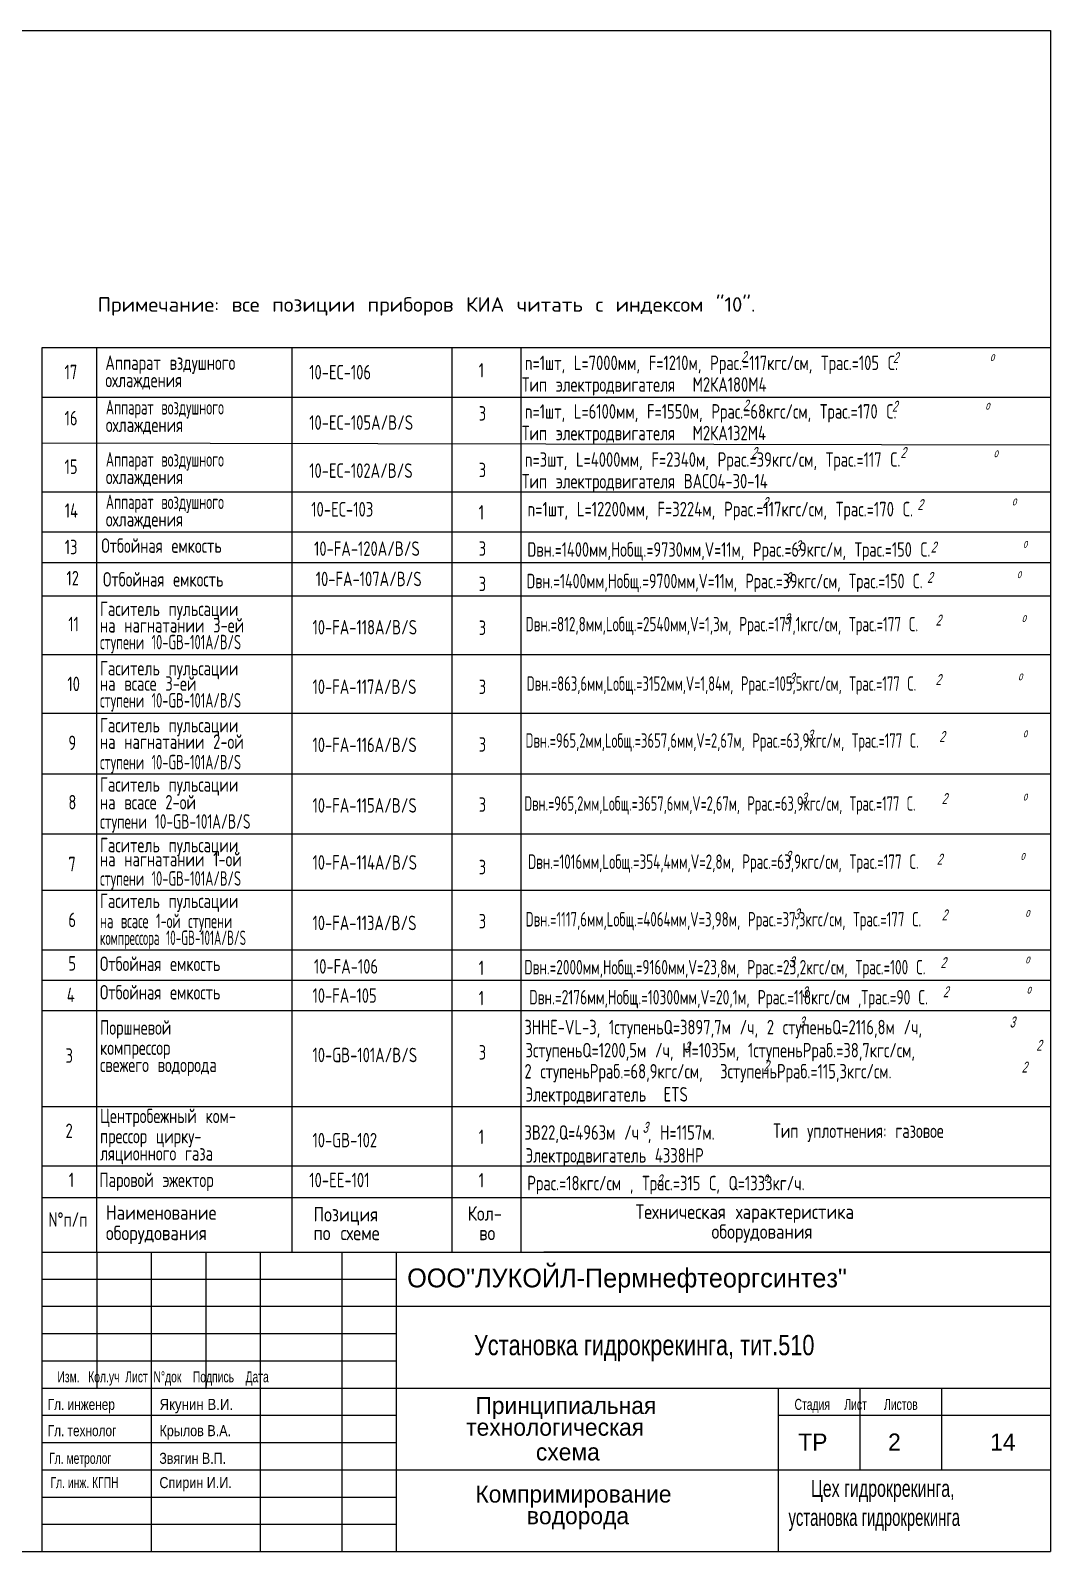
# Model space of a CAD drawing. Extents: x 230 to 652, y 120 to 276.
# Drawn here: x 482.23 to 499.17, y 123.62 to 148.87 of the extents above; entities that cross this region are included whole.
import ezdxf

# ---------------------------------------------------------------- set-up
doc = ezdxf.new("R2010")
doc.units = 0
doc.header["$MEASUREMENT"] = 0
doc.linetypes.add('DASHS', pattern=[0.375, 0.25, -0.125])
doc.layers.get('0').update_dxf_attribs({"linetype": 'CONTINUOUS'})
for name, color, linetype in [('1', 2, 'CONTINUOUS'), ('3', 7, 'DASHS'), ('CORPORATSERV', 7, 'CONTINUOUS')]:
    doc.layers.add(name, color=color, linetype=linetype)
doc.styles.add('STYLE', font='txt.shx', dxfattribs={"width": 0.8, "height": 4})

# ---------------------------------------------------------------- blocks, each defined once
blk = doc.blocks.new('A$C1D2507AC')
at = {"layer": 'CORPORATSERV', "color": 7, "style": 'STYLE'}
blk.add_text('Примечание: все позиции приборов КИА читать с индексом "10".', height=0.24035, dxfattribs=at).set_placement((0, 0.04, -0.767))

msp = doc.modelspace()

# ---------------------------------------------------------------- linework, layer by layer
at = {"color": 6, "linetype": 'Continuous'}
for p, q in [((229.992, 148.873), (499.167, 148.873)), ((229.992, 123.624), (499.167, 123.624))]:
    msp.add_line(p, q, dxfattribs=at)
at = {"color": 1}
for p, q in [((499.167, 148.873), (499.167, 123.624)), ((483.332, 137.439, -0.409), (483.332, 143.609, -1.137)), ((486.578, 137.439, 0.499), (486.578, 143.609, -0.239)), ((489.229, 137.439, -0.259), (489.229, 143.609, -0.998)), ((490.378, 137.439, -0.259), (490.378, 143.609, -0.995)), ((483.332, 128.591), (483.332, 141.178, -1.216)), ((486.578, 128.591, 0.909), (486.578, 141.178, -0.323)), ((489.229, 128.591, 0.151), (489.229, 141.178, -1.083)), ((490.378, 128.591, 0.151), (490.378, 141.178, -1.079)), ((482.427, 140.548, -1.117), (499.167, 140.548, -0.558)), ((482.427, 134.603, -0.17), (499.167, 134.603, -0.17)), ((482.427, 133.61, -0.289), (499.167, 133.61, 0.224)), ((482.427, 130.026, 0.151), (499.167, 130.026, 0.151)), ((482.427, 129.503, 0.151), (499.167, 129.503, 0.151)), ((482.427, 128.591, 0.151), (499.167, 128.591, 0.151)), ((486.047, 123.624, 0.758), (486.047, 128.591, 0.758)), ((487.404, 123.624, 0.758), (487.404, 128.591, 0.758)), ((488.309, 123.624, 0.758), (488.309, 128.591, 0.758)), ((499.167, 128.591, 0.151), (490.752, 128.591, 0.151)), ((482.427, 128.148, 0.758), (488.309, 128.148, 0.758)), ((482.427, 127.695, 0.758), (499.167, 127.695, 0.758)), ((482.427, 127.243, 0.758), (488.309, 127.243, 0.758)), ((482.427, 126.79, 0.758), (488.309, 126.79, 0.758)), ((482.427, 126.338, 0.758), (499.167, 126.338, 0.758)), ((494.643, 126.338, 0.758), (494.643, 123.624, 0.758)), ((496, 126.338, 0.758), (496, 124.981, 0.758)), ((497.357, 126.338, 0.758), (497.357, 124.981, 0.758)), ((482.427, 125.886, 0.758), (488.309, 125.886, 0.758)), ((494.643, 125.886, 0.758), (499.167, 125.886, 0.758)), ((482.427, 125.433, 0.758), (488.309, 125.433, 0.758)), ((482.427, 124.981, 0.758), (499.167, 124.981, 0.758)), ((482.427, 124.528, 0.758), (488.309, 124.528, 0.758)), ((482.427, 124.076, 0.758), (488.309, 124.076, 0.758))]:
    msp.add_line(p, q, dxfattribs=at)
at = {"color": 1, "linetype": 'Continuous'}
for p, q in [((482.427, 143.609, -1.065), (499.167, 143.609, -1.065)), ((482.427, 142.785, -1.162), (482.427, 143.609, -1.086)), ((482.427, 142.785, -1.181), (499.167, 142.785)), ((482.427, 141.215, -1.035), (499.167, 141.212, -1.117)), ((482.427, 140.043, -0.558), (499.167, 140.043)), ((483.332, 128.591), (483.332, 126.338)), ((484.237, 128.591), (484.237, 123.624)), ((485.142, 128.591), (485.142, 126.338))]:
    msp.add_line(p, q, dxfattribs=at)
at = {"color": 7}
msp.add_line((499.151, 123.624), (499.167, 123.624), dxfattribs=at)
at = {"layer": '1', "color": 1, "linetype": 'Continuous'}
for p, q in [((482.427, 137.439, -0.346), (482.427, 143.609, -0.553)), ((482.427, 128.596), (482.427, 141.178, -0.346))]:
    msp.add_line(p, q, dxfattribs=at)
at = {"layer": '3', "color": 1, "linetype": 'ByBlock'}
msp.add_line((482.427, 123.624), (482.427, 128.596), dxfattribs=at)
at = {"layer": 'CORPORATSERV', "color": 1}
for p, q in [((482.427, 142.785, -1.181), (499.167, 142.785, -1.181)), ((482.427, 142.025, -0.5), (499.149, 141.996, -1.356)), ((482.427, 141.215, -1.117), (499.167, 141.215, -0.558)), ((482.427, 139.49, -0.17), (499.167, 139.49, -0.17)), ((482.427, 138.512, -0.17), (499.167, 138.512, -0.17)), ((482.427, 137.539, -0.17), (499.167, 137.539, -0.17)), ((482.427, 136.534, -0.17), (499.167, 136.534, -0.17)), ((482.427, 135.539, -0.17), (499.167, 135.539, -0.17)), ((482.427, 133.107, 0.151), (499.167, 133.107, 0.151)), ((482.427, 132.607, 0.151), (499.167, 132.607, 0.151)), ((482.427, 131.011, 0.151), (499.167, 131.011, 0.151))]:
    msp.add_line(p, q, dxfattribs=at)

# ---------------------------------------------------------------- block references
at = {"color": 1, "linetype": 'Continuous'}
msp.add_blockref('A$C1D2507AC', (483.345, 144.164), dxfattribs=at)

# ---------------------------------------------------------------- texts
at = {"layer": '3', "color": 1, "linetype": 'ByBlock', "oblique": 15, "width": 0.65}
for s, height, p in [('2', 0.181, (494.029, 143.368, -1.938)), ('2', 0.181, (496.552, 143.35, -1.938)), ('о', 0.145, (498.163, 143.386, -1.817)), ('2', 0.181, (494.059, 142.563, -2.114)), ('2', 0.181, (496.536, 142.543, -2.114)), ('о', 0.145, (498.085, 142.579, -1.993)), ('2', 0.181, (494.201, 141.775, -2.114)), ('2', 0.181, (496.677, 141.775, -2.114)), ('о', 0.145, (498.223, 141.789, -1.993)), ('2', 0.182, (494.384, 140.944, -1.881)), ('2', 0.182, (496.958, 140.91, -1.881)), ('о', 0.146, (498.528, 140.99, -1.759)), ('3', 0.181, (494.926, 140.227, -1.637)), ('2', 0.181, (497.18, 140.206, -1.637)), ('3', 0.181, (494.765, 139.698, -0.606)), ('2', 0.181, (497.119, 139.701, -0.606)), ('о', 0.145, (498.609, 139.782, -0.485)), ('3', 0.181, (494.744, 139.016, -0.606)), ('2', 0.181, (497.26, 138.993, -0.606)), ('3', 0.181, (494.825, 138.029, -0.606)), ('2', 0.181, (497.26, 138.006, -0.606)), ('о', 0.145, (498.629, 138.086, -0.485)), ('3', 0.181, (495.127, 137.084, -0.606)), ('2', 0.181, (497.321, 137.061, -0.606)), ('о', 0.145, (498.709, 137.141, -0.485)), ('3', 0.181, (495.026, 136.039, -0.606)), ('2', 0.181, (497.361, 136.031, -0.606)), ('о', 0.145, (498.709, 136.091, -0.485)), ('3', 0.181, (494.762, 135.073, -0.606)), ('2', 0.181, (497.28, 135.025, -0.606)), ('о', 0.145, (498.669, 135.106, -0.485)), ('3', 0.181, (494.906, 134.117, -0.606)), ('2', 0.181, (497.361, 134.1, -0.606)), ('о', 0.145, (498.749, 134.161, -0.485)), ('3', 0.181, (494.823, 133.322, -0.606)), ('2', 0.181, (497.341, 133.308, -0.606)), ('о', 0.145, (498.749, 133.388, -0.485)), ('3', 0.181, (495.038, 132.823, -0.606)), ('2', 0.181, (497.383, 132.825, -0.606)), ('о', 0.145, (498.772, 132.886, -0.485)), ('3', 0.181, (494.99, 132.323, -0.606)), ('3', 0.181, (498.488, 132.323, -0.606)), ('3', 0.181, (493.086, 131.907, -0.606)), ('2', 0.181, (498.931, 131.936, -0.606)), ('2', 0.181, (494.402, 131.594, -0.606)), ('2', 0.181, (498.689, 131.574, -0.606)), ('3', 0.181, (492.395, 130.575, -0.606)), ('2', 0.181, (492.626, 129.702, -0.606)), ('о', 0.145, (494.406, 129.774, -0.485))]:
    msp.add_text(s, height=height, dxfattribs=at).set_placement(p)
at = {"layer": '3', "color": 7, "linetype": 'ByBlock', "oblique": 15, "width": 0.65}
for p in [(498.709, 140.286, -1.516), (498.689, 139.054, -0.485)]:
    msp.add_text('о', height=0.145, dxfattribs=at).set_placement(p)
at = {"layer": 'CORPORATSERV', "color": 1, "style": 'STYLE'}
for s, height, width, p in [('Аппарат вздушного', 0.24035, 0.7, (483.474, 143.238, -1.938)), ('n=1шт, L=7000мм, F=1210м, Ррас.=117кгс/см, Трас.=105 С.', 0.24035, 0.7, (490.44, 143.235, -1.938)), ('17', 0.2403, 0.7, (482.797, 143.083, -1.938)), ('10-ЕС-106', 0.2403, 0.7, (486.858, 143.08, -1.938)), ('1', 0.24, 0.7, (489.673, 143.111, -1.022)), ('охлаждения ', 0.24035, 0.7, (483.474, 142.95, -1.938)), (' Тип электродвигателя  М2КА180М4', 0.24035, 0.7, (490.246, 142.876, -1.938)), ('Аппарат воздушного', 0.24215, 0.6, (483.482, 142.497, -1.881)), ('n=1шт, L=6100мм, F=1550м, Ррас.=68кгс/см, Трас.=170 С.', 0.24035, 0.7, (490.44, 142.429, -2.114)), ('16', 0.2403, 0.7, (482.797, 142.317, -2.114)), ('10-ЕС-105A/B/S', 0.24035, 0.7, (486.858, 142.244, -2.114)), ('3', 0.24, 0.7, (489.673, 142.396, -0.961)), ('охлаждения', 0.2421, 0.7, (483.482, 142.207, -1.881)), (' Тип электродвигателя  М2КА132М4', 0.24035, 0.7, (490.246, 142.07, -2.114)), ('15', 0.2403, 0.7, (482.797, 141.511, -2.114)), ('Аппарат воздушного', 0.24215, 0.6, (483.482, 141.632, -1.881)), ('10-ЕС-102A/B/S', 0.24035, 0.7, (486.858, 141.446, -2.114)), ('3', 0.24, 0.7, (489.673, 141.457, -0.88)), ('n=3шт, L=4000мм, F=2340м, Ррас.=39кгс/см, Трас.=117 С.', 0.24035, 0.7, (490.44, 141.63, -2.114)), ('охлаждения', 0.2421, 0.7, (483.482, 141.342, -1.881)), (' Тип электродвигателя ВАСО4-30-14', 0.24035, 0.7, (490.246, 141.271, -2.114)), ('Аппарат воздушного', 0.24215, 0.6, (483.482, 140.928, -1.881)), ('14', 0.2421, 0.7, (482.799, 140.782, -1.881)), ('10-ЕС-103', 0.2421, 0.7, (486.891, 140.803, -1.881)), ('1', 0.242, 0.7, (489.673, 140.752, -0.819)), ('n=1шт, L=12200мм, F=3224м, Ррас.=117кгс/см, Трас.=170 С.', 0.24215, 0.7, (490.483, 140.806, -1.881)), ('охлаждения', 0.2421, 0.7, (483.482, 140.638, -1.881)), ('13', 0.2403, 0.7, (482.8, 140.178, -1.637)), ('Отбойная емкость', 0.24035, 0.7, (483.408, 140.201, -1.637)), ('10-FA-120A/B/S', 0.24035, 0.7, (486.939, 140.151, -1.637)), ('3', 0.24, 0.7, (489.673, 140.153, -0.767)), ('Dвн.=1400мм,Нобщ.=9730мм,V=11м, Ррас.=69кгс/м, Трас.=150 С.', 0.24035, 0.69, (490.48, 140.137, -1.637)), ('12', 0.2403, 0.7, (482.828, 139.661, -0.606)), ('Отбойная емкость', 0.24035, 0.7, (483.436, 139.641, -0.606)), ('10-FA-107A/B/S', 0.24035, 0.7, (486.967, 139.648, -0.606)), ('3', 0.24, 0.7, (489.673, 139.566, -0.716)), ('Dвн.=1400мм,Нобщ.=9700мм,V=11м, Ррас.=39кгс/см, Трас.=150 С.', 0.24035, 0.67, (490.467, 139.613, -0.606)), ('Гаситель пульсации', 0.24035, 0.7, (483.385, 139.153, -0.606)), ('11', 0.2403, 0.7, (482.859, 138.9, -0.606)), ('Dвн.=812,8мм,Lобщ.=2540мм,V=1,3м, Ррас.=177,1кгс/см, Трас.=177 С.', 0.24035, 0.63, (490.45, 138.898, -0.606)), ('на нагнатании 3-ей ', 0.24035, 0.7, (483.385, 138.879, -0.606)), ('10-FA-118A/B/S', 0.24035, 0.7, (486.913, 138.846, -0.606)), ('3', 0.24, 0.7, (489.673, 138.838, -0.654)), ('ступени 10-GB-101A/В/S', 0.24035, 0.6, (483.385, 138.6, -0.606)), ('Гаситель пульсации', 0.24035, 0.7, (483.385, 138.166, -0.606)), ('10', 0.2403, 0.7, (482.844, 137.906, -0.606)), ('на всасе 3-ей ', 0.24035, 0.7, (483.385, 137.912, -0.606)), ('Dвн.=863,6мм,Lобщ.=3152мм,V=1,84м, Ррас.=105,5кгс/см, Трас.=177 С.', 0.24035, 0.61, (490.47, 137.911, -0.606)), ('ступени 10-GB-101A/В/S', 0.24035, 0.6, (483.385, 137.633, -0.606)), ('10-FA-117A/B/S', 0.24035, 0.7, (486.913, 137.859, -0.606)), ('3', 0.24, 0.7, (489.673, 137.858, -0.569)), ('Гаситель пульсации', 0.24035, 0.7, (483.385, 137.222, -0.606)), ('9', 0.24, 0.7, (482.86, 136.927, -0.606)), ('на нагнатании 2-ой ', 0.24035, 0.7, (483.385, 136.947, -0.606)), ('10-FA-116A/B/S', 0.24035, 0.7, (486.913, 136.894, -0.606)), ('3', 0.24, 0.7, (489.673, 136.901, -0.487)), ('Dвн.=965,2мм,Lобщ.=3657,6мм,V=2,67м, Ррас.=63,9кгс/м, Трас.=177 С.', 0.24035, 0.61, (490.45, 136.966, -0.606)), ('ступени 10-GB-101A/В/S', 0.24035, 0.6, (483.385, 136.608, -0.606)), ('Гаситель пульсации', 0.24035, 0.7, (483.385, 136.237, -0.606)), ('8', 0.24, 0.7, (482.86, 135.943, -0.606)), ('на всасе 2-ой ', 0.24035, 0.7, (483.385, 135.942, -0.606)), ('10-FA-115A/B/S', 0.24035, 0.7, (486.913, 135.889, -0.606)), ('3', 0.24, 0.7, (489.673, 135.903, -0.401)), ('Dвн.=965,2мм,Lобщ.=3657,6мм,V=2,67м, Ррас.=63,9кгс/см, Трас.=177 С.', 0.24035, 0.6, (490.43, 135.921, -0.606)), ('ступени 10-GB-101A/В/S', 0.24035, 0.64, (483.385, 135.623, -0.606)), ('Гаситель пульсации', 0.24035, 0.7, (483.385, 135.231, -0.606)), ('7', 0.24, 0.7, (482.86, 134.916, -0.606)), ('на нагнатании 1-ой ', 0.24035, 0.7, (483.385, 134.996, -0.606)), ('10-FA-114A/B/S', 0.24035, 0.7, (486.913, 134.943, -0.606)), ('3', 0.24, 0.7, (489.673, 134.865, -0.311)), ('Dвн.=1016мм,Lобщ.=354,4мм,V=2,8м, Ррас.=63,9кгс/см, Трас.=177 С.', 0.24035, 0.63, (490.491, 134.955, -0.606)), ('ступени 10-GB-101A/В/S', 0.24035, 0.6, (483.385, 134.677, -0.606)), ('Гаситель пульсации', 0.24035, 0.7, (483.385, 134.306, -0.606)), ('6', 0.24, 0.7, (482.86, 133.989, -0.606)), ('на всасе 1-ой ступени ', 0.24035, 0.6, (483.385, 133.971, -0.606)), ('10-FA-113A/B/S', 0.24035, 0.7, (486.913, 133.938, -0.606)), ('3', 0.24, 0.7, (489.673, 133.967, -0.234)), ('Dвн.=1117,6мм,Lобщ.=4064мм,V=3,98м, Ррас.=37,3кгс/см, Трас.=177 С.', 0.24035, 0.62, (490.45, 133.999, -0.606)), ('компрессора 10-GB-101A/В/S', 0.24035, 0.535, (483.385, 133.692, -0.606)), ('5', 0.24, 0.7, (482.86, 133.267, -0.606)), ('Отбойная емкость', 0.24035, 0.7, (483.385, 133.26, -0.606)), ('10-FA-106', 0.2403, 0.7, (486.937, 133.217, -0.606)), ('1', 0.24, 0.7, (489.673, 133.192, -0.167)), ('Dвн.=2000мм,Нобщ.=9160мм,V=23,8м, Ррас.=23,2кгс/см, Трас.=100 С.', 0.24035, 0.64, (490.43, 133.204, -0.606)), ('4', 0.24, 0.7, (482.833, 132.744, -0.606)), ('Отбойная емкость', 0.24035, 0.7, (483.385, 132.787, -0.606)), ('10-FA-105', 0.2403, 0.7, (486.913, 132.733, -0.606)), ('1', 0.24, 0.7, (489.673, 132.691, -0.124)), ('Dвн.=2176мм,Нобщ.=10300мм,V=20,1м, Ррас.=118кгс/см ,Трас.=90 С.', 0.24035, 0.65, (490.511, 132.705, -0.606)), ('Поршневой', 0.2403, 0.7, (483.385, 132.203, -0.606)), ('3HHE-VL-3, 1ступеньQ=3897,7м /ч, 2 ступеньQ=2116,8м /ч,', 0.24035, 0.7, (490.432, 132.209, -0.606)), ('3ступеньQ=1200,5м /ч, Н=1035м, 1ступеньРраб.=38,7кгс/см, ', 0.24035, 0.7, (490.45, 131.826, -0.606)), ('3', 0.24, 0.7, (482.813, 131.737, -0.606)), ('компрессор', 0.2403, 0.7, (483.385, 131.868, -0.606)), ('10-GB-101A/B/S', 0.24035, 0.7, (486.913, 131.746, -0.606)), ('3', 0.24, 0.7, (489.673, 131.79, -0.046)), ('свежего водорода', 0.24035, 0.7, (483.385, 131.583, -0.606)), ('2 ступеньРраб.=68,9кгс/см,  3ступеньРраб.=115,3кгс/см.', 0.24035, 0.7, (490.432, 131.476, -0.606)), ('Электродвигатель  ETS', 0.24035, 0.7, (490.45, 131.093, -0.606)), ('Центробежный ком-', 0.24035, 0.7, (483.385, 130.735, -0.606)), ('2', 0.24, 0.7, (482.813, 130.488, -0.606)), ('прессор цирку-', 0.24035, 0.7, (483.385, 130.4, -0.606)), ('10-GB-102', 0.2403, 0.7, (486.913, 130.333, -0.606)), ('1', 0.24, 0.7, (489.673, 130.388, 0.075)), ('3B22,Q=4963м /ч , Н=1157м.', 0.24035, 0.7, (490.432, 130.46, -0.606)), ('Тип уплотнения: газовое', 0.24035, 0.7, (494.563, 130.489, -0.606)), ('ляционного газа', 0.24035, 0.7, (483.385, 130.114, -0.606)), ('Электродвигатель 4338НР', 0.24035, 0.7, (490.45, 130.08, -0.606)), ('1', 0.24, 0.7, (482.867, 129.672, -0.606)), ('Паровой эжектор ', 0.24035, 0.7, (483.373, 129.673, -0.606)), ('10-ЕЕ-101', 0.2403, 0.7, (486.86, 129.671, -0.606)), ('1', 0.24, 0.7, (489.673, 129.667, 0.137)), ('Ррас.=18кгс/см , Трас.=315 С, Q=1333кг/ч.', 0.24035, 0.7, (490.478, 129.62, -0.606)), ('Наименование', 0.24035, 0.8, (483.483, 129.131, -0.606)), ('Позиция', 0.2403, 0.8, (486.929, 129.102, -0.606)), ('Кол-', 0.2403, 0.8, (489.489, 129.116, -0.606)), ('Техническая характеристика', 0.24035, 0.8, (492.278, 129.145, -0.606)), ('N%%dп/п', 0.2403, 0.7, (482.528, 129.016, -0.606)), ('оборудования', 0.24035, 0.8, (483.483, 128.792, -0.606)), ('оборудования', 0.24035, 0.8, (493.538, 128.816, -0.606)), ('по схеме', 0.2403, 0.8, (486.929, 128.792, -0.606)), ('во', 0.2403, 0.8, (489.679, 128.792, -0.606))]:
    msp.add_text(s, height=height, dxfattribs=dict(at, width=width)).set_placement(p)
at = {"layer": 'CORPORATSERV', "color": 1}
for s, height, p in [('ООО"ЛУКОЙЛ-Пермнефтеоргсинтез"', 0.31325, (488.485, 128.009)), ('Принципиальная', 0.28325, (489.618, 125.907)), ('технологическая ', 0.28325, (489.464, 125.547)), ('ТР', 0.2833, (494.978, 125.3)), ('2', 0.283, (496.469, 125.3)), ('14', 0.2833, (498.164, 125.3)), ('схема', 0.2833, (490.622, 125.136)), ('Компримирование', 0.28325, (489.618, 124.437)), ('водорода', 0.2833, (490.472, 124.077))]:
    msp.add_text(s, height=height, dxfattribs=at).set_placement(p)
for s, height, width, p in [('Установка гидрокрекинга, тит.510', 0.33706, 0.8, (489.594, 126.883)), ('Изм.   Кол.уч  Лист  N%%dдок    Подпись    Дата', 0.1835, 0.7, (482.678, 126.433)), ('Гл. инженер', 0.1835, 0.8, (482.517, 125.975)), ('Якунин В.И.', 0.1835, 0.9, (484.373, 125.975)), ('Стадия     Лист      Листов', 0.1835, 0.7, (494.916, 125.975)), ('Гл. технолог', 0.1835, 0.8, (482.517, 125.539)), ('Крылов В.А.', 0.1835, 0.85, (484.373, 125.539)), ('Гл. метролог', 0.1835, 0.7, (482.54, 125.08)), ('Звягин В.П.', 0.1835, 0.84, (484.37, 125.08)), ('Гл. инж. КГПН', 0.1835, 0.7, (482.563, 124.677)), ('Спирин И.И.', 0.1835, 0.85, (484.372, 124.677)), ('Цех гидрокрекинга,', 0.28325, 0.7, (495.189, 124.531)), ('установка гидрокрекинга', 0.28325, 0.65, (494.816, 124.05))]:
    msp.add_text(s, height=height, dxfattribs=dict(at, width=width)).set_placement(p)

doc.saveas('drawing.dxf')
